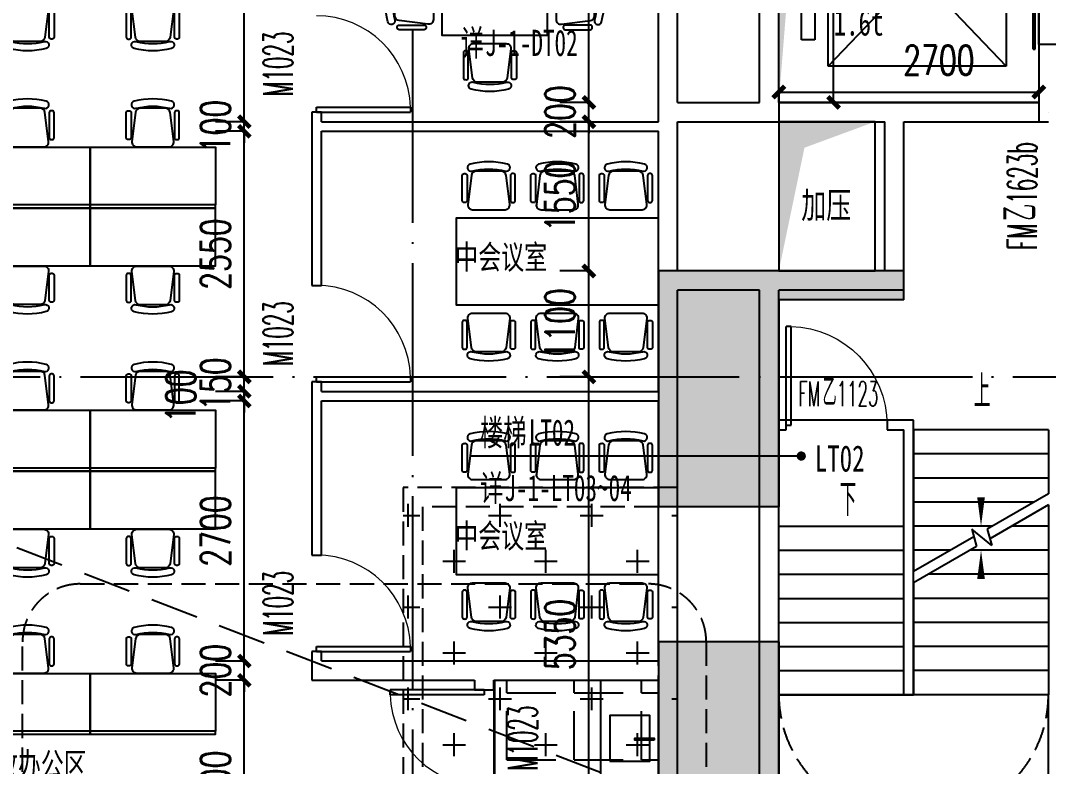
# Model space of a CAD drawing. Header units: millimetres. Extents: x 12325263 to 13848842, y -1463133 to 573208.
# Drawn here: x 12580524 to 12591197, y -621732 to -613987 of the extents above; entities that cross this region are included whole.
import ezdxf
from ezdxf.enums import TextEntityAlignment as Align

# ---------------------------------------------------------------- set-up
doc = ezdxf.new("R2010")
doc.units = ezdxf.units.MM
doc.header["$LTSCALE"] = 1000
for name, pattern in [('__DASH', [0.35, 0.25, -0.1]), ('ACAD_ISO02W100', [15, 12, -3]), ('DASH', [0.35, 0.25, -0.1]), ('DASHED2', [0.375, 0.25, -0.125]), ('DOTE', [2.42, 2, -0.2, 0.02, -0.2])]:
    doc.linetypes.add(name, pattern=pattern)
for name, color, linetype in [('A-ANNO-DIMS', 83, 'Continuous'), ('A-ANNO-IDEN', 2, 'Continuous'), ('A-ANNO-SYMB', 3, 'Continuous'), ('A-ANNO-TEXT', 7, 'Continuous'), ('A-AXIS', 16, 'DOTE'), ('A-DOOR', 2, 'Continuous'), ('A-FLOR-EVTR', 2, 'Continuous'), ('A-FLOR-STRS', 2, 'Continuous'), ('A-WALL', 5, 'Continuous'), ('A-WALL-PATT', 8, 'Continuous'), ('DOOR_FIRE', 1, 'Continuous'), ('DOOR_FIRE_TEXT', 7, 'Continuous'), ('fur202302', 252, 'Continuous'), ('WALL', 5, 'Continuous'), ('WINDOW', 4, 'Continuous'), ('WINDOW_TEXT', 7, 'Continuous'), ('夹层', 35, 'Continuous'), ('建筑-楼板开洞', 251, 'Continuous'), ('投影线', 6, 'ACAD_ISO02W100')]:
    doc.layers.add(name, color=color, linetype=linetype)
doc.styles.add('_TCH_DIM', font='SIMPLEX.shx', dxfattribs={"width": 0.7, "bigfont": 'GBCBIG.shx'})
doc.styles.add('_TCH_DIM_T3', font='SIMPLEX.shx', dxfattribs={"width": 0.705882, "bigfont": 'GBCBIG.shx'})
doc.styles.add('_TCH_LABEL', font='COMPLEX', dxfattribs={"bigfont": 'GBCBIG'})
doc.styles.add('_TCH_WINDOW', font='SIMPLEX', dxfattribs={"width": 0.7, "height": 3.5, "bigfont": 'GBCBIG'})
doc.styles.add('TITXV', font='', dxfattribs={"width": 0.7})
doc.styles.add('宋体', font='', dxfattribs={"width": 0.65})
doc.styles.get('TITXV').set_extended_font_data('SimSun')
doc.styles.get('宋体').set_extended_font_data('SimSun')
doc.dimstyles.new('_TCH_ARCH&&120', dxfattribs={"dimtxt": 306, "dimasz": 120, "dimexe": 300, "dimexo": 360, "dimgap": 147, "dimtad": 1, "dimdec": 0, "dimzin": 0, "dimdsep": 46, "dimtxsty": '_TCH_DIM_T3', "dimblk": 'ARCHTICK', "dimcen": 0.09, "dimclrt": 7, "dimazin": 2, "dimtfac": 1, "dimtdec": 0, "dimtix": 1, "dimtmove": 2, "dimatfit": 3, "dimfxl": 1, "dimfxlon": 1, "dimtolj": 1, "dimtzin": 0, "dimarcsym": 0})

# ---------------------------------------------------------------- blocks, each defined once
blk = doc.blocks.new('asfasfsdgdsfhsghh')
at = {"layer": 'A-WALL-PATT'}
for points in [[(-15900, 19000), (-17150, 19300), (-17150, 16850), (-15900, 16850)], [(-14600, 19300), (-17150, 19300), (-15900, 19000), (-14600, 19000)], [(-17150, 15450), (-17150, 9150), (-15900, 10250), (-15900, 15450)]]:
    blk.add_hatch(color=256, dxfattribs=at).paths.add_polyline_path(points)
at = {"layer": 'A-WALL'}
for p, q in [((-17150, 19300), (-17150, 16850)), ((-14600, 19300), (-17150, 19300)), ((-14600, 19000), (-14600, 19300)), ((-15900, 19000), (-15900, 16850)), ((-14600, 19000), (-15900, 19000)), ((-15900, 16850), (-17150, 16850)), ((-17150, 15450), (-17150, 9150)), ((-15900, 15450), (-17150, 15450)), ((-15900, 15450), (-15900, 10250))]:
    blk.add_line(p, q, dxfattribs=at)
blk = doc.blocks.new('_ArchTick')
at = {"color": 0, "linetype": 'ByBlock', "const_width": 0.4}
blk.add_lwpolyline([(-0.5, -0.5), (0.5, 0.5)], dxfattribs=at)
blk = doc.blocks.new('*D5327')
at = {"layer": 'A-ANNO-DIMS', "color": 0, "lineweight": -2, "transparency": 16777216}
for p, q in [((-1794, 375), (-1493, 375)), ((-1793, -2325), (-1793, 375)), ((-1794, -2325), (-1493, -2325))]:
    blk.add_line(p, q, dxfattribs=at)
at = {"layer": 'Defpoints', "color": 0, "transparency": 16777216}
for p in [(-2362, 375), (-1793, 375), (-2362, -2325)]:
    blk.add_point(p, dxfattribs=at)
at = {"layer": 'A-ANNO-DIMS', "color": 0, "lineweight": -2, "transparency": 16777216, "xscale": 120, "yscale": 120, "zscale": 120}
for p, rotation in [((-1793, 375), 90), ((-1793, -2325), 270)]:
    blk.add_blockref('_ArchTick', p, dxfattribs=dict(at, rotation=rotation))
at = {"layer": 'A-ANNO-DIMS', "color": 7, "transparency": 16777216, "insert": (-2093, -975), "char_height": 306, "attachment_point": 5, "rotation": 90, "style": '_TCH_DIM_T3'}
blk.add_mtext('\\A1;2700', dxfattribs=at)
blk = doc.blocks.new('*D5328')
at = {"layer": 'A-ANNO-DIMS', "color": 0, "lineweight": -2, "transparency": 16777216}
for p, q in [((-2362, -2216), (-2362, -2517)), ((-2362, -2217), (338, -2217)), ((338, -2216), (338, -2517))]:
    blk.add_line(p, q, dxfattribs=at)
at = {"layer": 'Defpoints', "color": 0, "transparency": 16777216}
for p in [(-2362, -1725), (338, -1725), (338, -2217)]:
    blk.add_point(p, dxfattribs=at)
at = {"layer": 'A-ANNO-DIMS', "color": 0, "lineweight": -2, "transparency": 16777216, "xscale": 120, "yscale": 120, "zscale": 120, "rotation": 180}
blk.add_blockref('_ArchTick', (-2362, -2217), dxfattribs=at)
at = {"layer": 'A-ANNO-DIMS', "color": 0, "lineweight": -2, "transparency": 16777216, "xscale": 120, "yscale": 120, "zscale": 120}
blk.add_blockref('_ArchTick', (338, -2217), dxfattribs=at)
at = {"layer": 'A-ANNO-DIMS', "color": 7, "transparency": 16777216, "insert": (-700, -1887), "char_height": 306, "attachment_point": 5, "style": '_TCH_DIM_T3'}
blk.add_mtext('\\A1;2700', dxfattribs=at)
blk = doc.blocks.new('fur02办公椅9')
at = {"layer": 'fur202302'}
for points in [[(49162, 22959), (48977, 22774, -0.378242), (48911, 22770), (48672, 22956, -0.451123), (48668, 23031), (48906, 23269, -0.451123), (48980, 23264), (49166, 23025, -0.378242)], [(49232, 23065), (49225, 23058, -0.414214), (49197, 23058), (49013, 23242, -0.414214), (49013, 23270), (49020, 23277, -0.414214), (49048, 23277), (49232, 23093, -0.414214)], [(49193, 22990, -1), (49258, 22952, -0.127017), (48984, 22678, -1), (48946, 22743, 0.127017)], [(48871, 22704), (48879, 22711, 0.414214), (48879, 22739), (48695, 22923, 0.414214), (48666, 22923), (48659, 22916, 0.414214), (48659, 22888), (48843, 22704, 0.414214)]]:
    blk.add_lwpolyline(points, format="xyb", close=True, dxfattribs=at)
blk = doc.blocks.new('asdfadsfa')
at = {"layer": 'fur202302'}
blk.add_line((7700, -601), (7700, -2673), dxfattribs=at)
at = {"layer": 'fur202302', "extrusion": (6.99974e-44, 2.17033e-40, -1)}
blk.add_lwpolyline([(-7150, 6100), (-7150, 10300), (-6050, 10300), (-6050, 6100)], close=True, dxfattribs=at)
at = {"layer": 'fur202302', "extrusion": (-1.75382e-44, -2.17033e-40, -1)}
for points in [[(-2400, 4337), (-1100, 4337), (-1100, 4937), (-2400, 4937)], [(-3700, 4337), (-2400, 4337), (-2400, 4937), (-3700, 4937)], [(-2400, 1605), (-1100, 1605), (-1100, 2205), (-2400, 2205)], [(-3700, 1605), (-2400, 1605), (-2400, 2205), (-3700, 2205)], [(-2400, -1128), (-1100, -1127), (-1100, -527), (-2400, -528)], [(-3701, -1128), (-2400, -1127), (-2400, -527), (-3701, -528)]]:
    blk.add_lwpolyline(points, close=True, dxfattribs=at)
at = {"layer": 'fur202302'}
for points in [[(1100, 4337), (1100, 4305), (2400, 4305), (2400, 4337)], [(2400, 4337), (2400, 4305), (3700, 4305), (3700, 4337)], [(1100, 1604), (1100, 1573), (2400, 1573), (2400, 1605)], [(2400, 1604), (2400, 1573), (3700, 1573), (3700, 1605)], [(7797, -1440), (8211, -1440), (8211, -966), (7797, -966)], [(1100, -1128), (1100, -1160), (2400, -1159), (2400, -1127)], [(2400, -1128), (2400, -1160), (3701, -1159), (3701, -1127)], [(8256, -1222), (8055, -1222), (8055, -1199), (8256, -1199)]]:
    blk.add_lwpolyline(points, close=True, dxfattribs=at)
at = {"layer": 'fur202302', "extrusion": (-1.75382e-44, 2.17033e-40, -1)}
for points in [[(-2400, 4305), (-1100, 4305), (-1100, 3705), (-2400, 3705)], [(-3700, 4305), (-2400, 4305), (-2400, 3705), (-3700, 3705)], [(-2400, 1573), (-1100, 1573), (-1100, 973), (-2400, 973)], [(-3700, 1573), (-2400, 1573), (-2400, 973), (-3700, 973)]]:
    blk.add_lwpolyline(points, close=True, dxfattribs=at)
at = {"layer": 'fur202302', "extrusion": (-2.17033e-40, 6.99974e-44, -1)}
for points in [[(-8300, 4200), (-6200, 4200), (-6200, 3300), (-8300, 3300)], [(-8300, 1400), (-6200, 1400), (-6200, 500), (-8300, 500)]]:
    blk.add_lwpolyline(points, close=True, dxfattribs=at)
at = {"layer": 'fur202302'}
for p, zscale, rotation in [((24092, 57297), -1, 224.9992510645567), ((-49119, 24555), -1, 315.0079346020493), ((-47819, 24555), -1, 315.0079346020493), ((-44317, 24138), -1, 315.003043260757), ((-49119, 21823), -0.9999999999999998, 315.007934601066), ((-47819, 21822), -0.9999999999999998, 315.007934601066), ((-44328, 21342), -1, 314.9992510645567), ((-43616, 21342), -1, 314.9992510645567), ((-42904, 21342), -1, 314.9992510645567), ((-49119, 19090), -0.9999999999999998, 315.007934601066), ((-47819, 19090), -0.9999999999999998, 315.007934601066), ((-44328, 18541), -1, 314.9992510645567), ((-43616, 18541), -1, 314.9992510645567), ((-42904, 18541), -1, 314.9992510645567)]:
    blk.add_blockref('fur02办公椅9', p, dxfattribs=dict(at, zscale=zscale, rotation=rotation))
for p, xscale, zscale, rotation in [((-10894, 57296), -1, -1, 135.0035935990396), ((-49119, -13181), -1, -1, 224.9920653979507), ((-47819, -13181), -1, -1, 224.9920653979507), ((-44327, -13844), -0.9999999999999998, -0.9999999999999998, 225.0035935990396), ((-43615, -13844), -0.9999999999999998, -0.9999999999999998, 225.0035935990396), ((-42903, -13844), -0.9999999999999998, -0.9999999999999998, 225.0035935990396), ((-49119, -15913), -1, -1, 224.9920653979507), ((-47819, -15913), -1, -1, 224.9920653979507), ((-44327, -16645), -0.9999999999999998, -0.9999999999999998, 225.0035935990396), ((-43615, -16645), -0.9999999999999998, -0.9999999999999998, 225.0035935990396), ((-42903, -16645), -0.9999999999999998, -0.9999999999999998, 225.0035935990396), ((-49119, -18645), -1, -1, 224.9920653979507), ((-47818, -18645), -1, -1, 224.9920653979507)]:
    blk.add_blockref('fur02办公椅9', p, dxfattribs=dict(at, xscale=xscale, zscale=zscale, rotation=rotation))
at = {"layer": 'fur202302', "style": 'TITXV', "width": 0.7}
for s, p in [('中会议室', (6190, 3671)), ('中会议室', (6190, 776)), ('行政办公区', (1171, -1600))]:
    blk.add_text(s, height=250, dxfattribs=at).set_placement(p)
blk = doc.blocks.new('qlzw')
at = {"layer": 'A-AXIS'}
for p, q in [((12451166.8, 979489.8), (12451166.8, 1082089.8)), ((12411416.8, 1014189.8), (12486866.8, 1014189.8))]:
    blk.add_line(p, q, dxfattribs=at)
blk = doc.blocks.new('dgfhdgf')
at = {"layer": 'A-ANNO-IDEN'}
for p, q in [((960, 3727), (0, 3727)), ((2611, 3727), (960, 3727)), ((4092, 3727), (2611, 3727))]:
    blk.add_line(p, q, dxfattribs=at)
at = {"layer": 'A-ANNO-IDEN', "linetype": 'DASH'}
blk.add_lwpolyline([(4692, 7100), (10592, 7100, -0.414214), (11192, 6500), (11192, 600, -0.414214), (10592, 0), (4692, 0, -0.414214), (4092, 600), (4092, 6500, -0.414214)], format="xyb", close=True, dxfattribs=at)
at = {"layer": 'A-ANNO-IDEN'}
for centre, radius in [((480, 3727), 480), ((4092, 3727), 0)]:
    blk.add_circle(centre, radius, dxfattribs=at)
at = {"layer": 'A-ANNO-TEXT', "style": '宋体', "width": 0.65}
for s, height, p in [('裙楼卫生间大样', 271.9, (1068, 3875)), ('02', 271.9, (2837, 3875)), ('详', 272, (1068, 3302)), ('J-1-', 271.9, (1321, 3302))]:
    blk.add_text(s, height=height, dxfattribs=at).set_placement(p)
at = {"layer": 'A-ANNO-TEXT', "style": '_TCH_LABEL'}
for s, height, p, p2 in [('2', 251, (396, 3816), (564, 3816)), ('WS01', 140, (237, 3478), (723, 3478))]:
    blk.add_text(s, height=height, dxfattribs=at).set_placement(p, p2, align=Align.FIT)
blk = doc.blocks.new('*D2051')
at = {"layer": 'A-ANNO-DIMS', "color": 0, "lineweight": -2, "transparency": 16777216}
for p, q in [((12582848, -611087), (12582547, -611087)), ((12582847, -615037), (12582847, -611087)), ((12582848, -615037), (12582547, -615037))]:
    blk.add_line(p, q, dxfattribs=at)
at = {"layer": 'Defpoints', "color": 0, "transparency": 16777216}
for p in [(12582847, -611087), (12583547, -611087), (12583547, -615037)]:
    blk.add_point(p, dxfattribs=at)
at = {"layer": 'A-ANNO-DIMS', "color": 0, "lineweight": -2, "transparency": 16777216, "xscale": 120, "yscale": 120, "zscale": 120}
for p, rotation in [((12582847, -611087), 90), ((12582847, -615037), 270)]:
    blk.add_blockref('_ArchTick', p, dxfattribs=dict(at, rotation=rotation))
at = {"layer": 'A-ANNO-DIMS', "color": 7, "transparency": 16777216, "insert": (12582547, -613062), "char_height": 306, "attachment_point": 5, "rotation": 90, "style": '_TCH_DIM_T3'}
blk.add_mtext('\\A1;3950', dxfattribs=at)
blk = doc.blocks.new('*D2052')
at = {"layer": 'A-ANNO-DIMS', "color": 0, "lineweight": -2, "transparency": 16777216}
for p, q in [((12582847, -615037), (12582847, -614917)), ((12582848, -615037), (12582547, -615037)), ((12582847, -615137), (12582847, -615037)), ((12582848, -615137), (12582547, -615137)), ((12582847, -615137), (12582847, -615257))]:
    blk.add_line(p, q, dxfattribs=at)
at = {"layer": 'Defpoints', "color": 0, "transparency": 16777216}
for p in [(12582847, -615037), (12583547, -615037), (12583547, -615137)]:
    blk.add_point(p, dxfattribs=at)
at = {"layer": 'A-ANNO-DIMS', "color": 0, "lineweight": -2, "transparency": 16777216, "xscale": 120, "yscale": 120, "zscale": 120}
for p, rotation in [((12582847, -615037), 270), ((12582847, -615137), 90)]:
    blk.add_blockref('_ArchTick', p, dxfattribs=dict(at, rotation=rotation))
at = {"layer": 'A-ANNO-DIMS', "color": 7, "transparency": 16777216, "insert": (12582547, -615087), "char_height": 306, "attachment_point": 5, "rotation": 90, "style": '_TCH_DIM_T3'}
blk.add_mtext('\\A1;100', dxfattribs=at)
blk = doc.blocks.new('*D2053')
at = {"layer": 'A-ANNO-DIMS', "color": 0, "lineweight": -2, "transparency": 16777216}
for p, q in [((12582848, -615137), (12582547, -615137)), ((12582847, -617687), (12582847, -615137)), ((12582848, -617687), (12582547, -617687))]:
    blk.add_line(p, q, dxfattribs=at)
at = {"layer": 'Defpoints', "color": 0, "transparency": 16777216}
for p in [(12582847, -615137), (12583547, -615137), (12583547, -617687)]:
    blk.add_point(p, dxfattribs=at)
at = {"layer": 'A-ANNO-DIMS', "color": 0, "lineweight": -2, "transparency": 16777216, "xscale": 120, "yscale": 120, "zscale": 120}
for p, rotation in [((12582847, -615137), 90), ((12582847, -617687), 270)]:
    blk.add_blockref('_ArchTick', p, dxfattribs=dict(at, rotation=rotation))
at = {"layer": 'A-ANNO-DIMS', "color": 7, "transparency": 16777216, "insert": (12582547, -616412), "char_height": 306, "attachment_point": 5, "rotation": 90, "style": '_TCH_DIM_T3'}
blk.add_mtext('\\A1;2550', dxfattribs=at)
blk = doc.blocks.new('*D2054')
at = {"layer": 'A-ANNO-DIMS', "color": 0, "lineweight": -2, "transparency": 16777216}
for p, q in [((12582847, -617687), (12582847, -617567)), ((12582848, -617687), (12582547, -617687)), ((12582847, -617837), (12582847, -617687)), ((12582848, -617837), (12582547, -617837)), ((12582847, -617837), (12582847, -617957))]:
    blk.add_line(p, q, dxfattribs=at)
at = {"layer": 'Defpoints', "color": 0, "transparency": 16777216}
for p in [(12582847, -617687), (12583547, -617687), (12583547, -617837)]:
    blk.add_point(p, dxfattribs=at)
at = {"layer": 'A-ANNO-DIMS', "color": 0, "lineweight": -2, "transparency": 16777216, "xscale": 120, "yscale": 120, "zscale": 120}
for p, rotation in [((12582847, -617687), 270), ((12582847, -617837), 90)]:
    blk.add_blockref('_ArchTick', p, dxfattribs=dict(at, rotation=rotation))
at = {"layer": 'A-ANNO-DIMS', "color": 7, "transparency": 16777216, "insert": (12582547, -617762), "char_height": 306, "attachment_point": 5, "rotation": 90, "style": '_TCH_DIM_T3'}
blk.add_mtext('\\A1;150', dxfattribs=at)
blk = doc.blocks.new('*D2055')
at = {"layer": 'A-ANNO-DIMS', "color": 0, "lineweight": -2, "transparency": 16777216}
for p, q in [((12582847, -617837), (12582847, -617717)), ((12582848, -617837), (12582547, -617837)), ((12582847, -617937), (12582847, -617837)), ((12582848, -617937), (12582547, -617937)), ((12582847, -617937), (12582847, -618057))]:
    blk.add_line(p, q, dxfattribs=at)
at = {"layer": 'Defpoints', "color": 0, "transparency": 16777216}
for p in [(12582847, -617837), (12583547, -617837), (12583547, -617937)]:
    blk.add_point(p, dxfattribs=at)
at = {"layer": 'A-ANNO-DIMS', "color": 0, "lineweight": -2, "transparency": 16777216, "xscale": 120, "yscale": 120, "zscale": 120}
for p, rotation in [((12582847, -617837), 270), ((12582847, -617937), 90)]:
    blk.add_blockref('_ArchTick', p, dxfattribs=dict(at, rotation=rotation))
at = {"layer": 'A-ANNO-DIMS', "color": 7, "transparency": 16777216, "insert": (12582187, -617887), "char_height": 306, "attachment_point": 5, "rotation": 90, "style": '_TCH_DIM_T3'}
blk.add_mtext('\\A1;100', dxfattribs=at)
blk = doc.blocks.new('*D2056')
at = {"layer": 'A-ANNO-DIMS', "color": 0, "lineweight": -2, "transparency": 16777216}
for p, q in [((12582848, -617937), (12582547, -617937)), ((12582847, -620637), (12582847, -617937)), ((12582848, -620637), (12582547, -620637))]:
    blk.add_line(p, q, dxfattribs=at)
at = {"layer": 'Defpoints', "color": 0, "transparency": 16777216}
for p in [(12582847, -617937), (12583547, -617937), (12583547, -620637)]:
    blk.add_point(p, dxfattribs=at)
at = {"layer": 'A-ANNO-DIMS', "color": 0, "lineweight": -2, "transparency": 16777216, "xscale": 120, "yscale": 120, "zscale": 120}
for p, rotation in [((12582847, -617937), 90), ((12582847, -620637), 270)]:
    blk.add_blockref('_ArchTick', p, dxfattribs=dict(at, rotation=rotation))
at = {"layer": 'A-ANNO-DIMS', "color": 7, "transparency": 16777216, "insert": (12582547, -619287), "char_height": 306, "attachment_point": 5, "rotation": 90, "style": '_TCH_DIM_T3'}
blk.add_mtext('\\A1;2700', dxfattribs=at)
blk = doc.blocks.new('*D2057')
at = {"layer": 'A-ANNO-DIMS', "color": 0, "lineweight": -2, "transparency": 16777216}
for p, q in [((12582847, -620637), (12582847, -620517)), ((12582848, -620637), (12582547, -620637)), ((12582847, -620837), (12582847, -620637)), ((12582848, -620837), (12582547, -620837)), ((12582847, -620837), (12582847, -620957))]:
    blk.add_line(p, q, dxfattribs=at)
at = {"layer": 'Defpoints', "color": 0, "transparency": 16777216}
for p in [(12582847, -620637), (12583547, -620637), (12583547, -620837)]:
    blk.add_point(p, dxfattribs=at)
at = {"layer": 'A-ANNO-DIMS', "color": 0, "lineweight": -2, "transparency": 16777216, "xscale": 120, "yscale": 120, "zscale": 120}
for p, rotation in [((12582847, -620637), 270), ((12582847, -620837), 90)]:
    blk.add_blockref('_ArchTick', p, dxfattribs=dict(at, rotation=rotation))
at = {"layer": 'A-ANNO-DIMS', "color": 7, "transparency": 16777216, "insert": (12582547, -620737), "char_height": 306, "attachment_point": 5, "rotation": 90, "style": '_TCH_DIM_T3'}
blk.add_mtext('\\A1;200', dxfattribs=at)
blk = doc.blocks.new('*D2058')
at = {"layer": 'A-ANNO-DIMS', "color": 0, "lineweight": -2, "transparency": 16777216}
for p, q in [((12582848, -620837), (12582547, -620837)), ((12582847, -623037), (12582847, -620837)), ((12582848, -623037), (12582547, -623037))]:
    blk.add_line(p, q, dxfattribs=at)
at = {"layer": 'Defpoints', "color": 0, "transparency": 16777216}
for p in [(12582847, -620837), (12583547, -620837), (12583547, -623037)]:
    blk.add_point(p, dxfattribs=at)
at = {"layer": 'A-ANNO-DIMS', "color": 0, "lineweight": -2, "transparency": 16777216, "xscale": 120, "yscale": 120, "zscale": 120}
for p, rotation in [((12582847, -620837), 90), ((12582847, -623037), 270)]:
    blk.add_blockref('_ArchTick', p, dxfattribs=dict(at, rotation=rotation))
at = {"layer": 'A-ANNO-DIMS', "color": 7, "transparency": 16777216, "insert": (12582547, -621937), "char_height": 306, "attachment_point": 5, "rotation": 90, "style": '_TCH_DIM_T3'}
blk.add_mtext('\\A1;2200', dxfattribs=at)
blk = doc.blocks.new('*D2359')
at = {"layer": 'A-ANNO-DIMS', "color": 0, "lineweight": -2, "transparency": 16777216}
for p, q in [((12586426, -611737), (12586125, -611737)), ((12586425, -614837), (12586425, -611737)), ((12586426, -614837), (12586125, -614837))]:
    blk.add_line(p, q, dxfattribs=at)
at = {"layer": 'Defpoints', "color": 0, "transparency": 16777216}
for p in [(12586425, -611737), (12588397, -611737), (12588397, -614837)]:
    blk.add_point(p, dxfattribs=at)
at = {"layer": 'A-ANNO-DIMS', "color": 0, "lineweight": -2, "transparency": 16777216, "xscale": 120, "yscale": 120, "zscale": 120}
for p, rotation in [((12586425, -611737), 90), ((12586425, -614837), 270)]:
    blk.add_blockref('_ArchTick', p, dxfattribs=dict(at, rotation=rotation))
at = {"layer": 'A-ANNO-DIMS', "color": 7, "transparency": 16777216, "insert": (12586125, -613287), "char_height": 306, "attachment_point": 5, "rotation": 90, "style": '_TCH_DIM_T3'}
blk.add_mtext('\\A1;3100', dxfattribs=at)
blk = doc.blocks.new('*D2360')
at = {"layer": 'A-ANNO-DIMS', "color": 0, "lineweight": -2, "transparency": 16777216}
for p, q in [((12586425, -614837), (12586425, -614717)), ((12586426, -614837), (12586125, -614837)), ((12586425, -615037), (12586425, -614837)), ((12586426, -615037), (12586125, -615037)), ((12586425, -615037), (12586425, -615157))]:
    blk.add_line(p, q, dxfattribs=at)
at = {"layer": 'Defpoints', "color": 0, "transparency": 16777216}
for p in [(12586425, -614837), (12588397, -614837), (12588397, -615037)]:
    blk.add_point(p, dxfattribs=at)
at = {"layer": 'A-ANNO-DIMS', "color": 0, "lineweight": -2, "transparency": 16777216, "xscale": 120, "yscale": 120, "zscale": 120}
for p, rotation in [((12586425, -614837), 270), ((12586425, -615037), 90)]:
    blk.add_blockref('_ArchTick', p, dxfattribs=dict(at, rotation=rotation))
at = {"layer": 'A-ANNO-DIMS', "color": 7, "transparency": 16777216, "insert": (12586125, -614937), "char_height": 306, "attachment_point": 5, "rotation": 90, "style": '_TCH_DIM_T3'}
blk.add_mtext('\\A1;200', dxfattribs=at)
blk = doc.blocks.new('*D2361')
at = {"layer": 'A-ANNO-DIMS', "color": 0, "lineweight": -2, "transparency": 16777216}
for p, q in [((12586426, -615037), (12586125, -615037)), ((12586425, -616587), (12586425, -615037)), ((12586426, -616587), (12586125, -616587))]:
    blk.add_line(p, q, dxfattribs=at)
at = {"layer": 'Defpoints', "color": 0, "transparency": 16777216}
for p in [(12586425, -615037), (12588397, -615037), (12588397, -616587)]:
    blk.add_point(p, dxfattribs=at)
at = {"layer": 'A-ANNO-DIMS', "color": 0, "lineweight": -2, "transparency": 16777216, "xscale": 120, "yscale": 120, "zscale": 120}
for p, rotation in [((12586425, -615037), 90), ((12586425, -616587), 270)]:
    blk.add_blockref('_ArchTick', p, dxfattribs=dict(at, rotation=rotation))
at = {"layer": 'A-ANNO-DIMS', "color": 7, "transparency": 16777216, "insert": (12586125, -615812), "char_height": 306, "attachment_point": 5, "rotation": 90, "style": '_TCH_DIM_T3'}
blk.add_mtext('\\A1;1550', dxfattribs=at)
blk = doc.blocks.new('*D2362')
at = {"layer": 'A-ANNO-DIMS', "color": 0, "lineweight": -2, "transparency": 16777216}
for p, q in [((12586426, -616587), (12586125, -616587)), ((12586425, -617687), (12586425, -616587)), ((12586426, -617687), (12586125, -617687))]:
    blk.add_line(p, q, dxfattribs=at)
at = {"layer": 'Defpoints', "color": 0, "transparency": 16777216}
for p in [(12586425, -616587), (12588397, -616587), (12588397, -617687)]:
    blk.add_point(p, dxfattribs=at)
at = {"layer": 'A-ANNO-DIMS', "color": 0, "lineweight": -2, "transparency": 16777216, "xscale": 120, "yscale": 120, "zscale": 120}
for p, rotation in [((12586425, -616587), 90), ((12586425, -617687), 270)]:
    blk.add_blockref('_ArchTick', p, dxfattribs=dict(at, rotation=rotation))
at = {"layer": 'A-ANNO-DIMS', "color": 7, "transparency": 16777216, "insert": (12586125, -617137), "char_height": 306, "attachment_point": 5, "rotation": 90, "style": '_TCH_DIM_T3'}
blk.add_mtext('\\A1;1100', dxfattribs=at)
blk = doc.blocks.new('*D2363')
at = {"layer": 'A-ANNO-DIMS', "color": 0, "lineweight": -2, "transparency": 16777216}
for p, q in [((12586426, -617687), (12586125, -617687)), ((12586425, -623037), (12586425, -617687)), ((12586426, -623037), (12586125, -623037))]:
    blk.add_line(p, q, dxfattribs=at)
at = {"layer": 'Defpoints', "color": 0, "transparency": 16777216}
for p in [(12586425, -617687), (12588397, -617687), (12588397, -623037)]:
    blk.add_point(p, dxfattribs=at)
at = {"layer": 'A-ANNO-DIMS', "color": 0, "lineweight": -2, "transparency": 16777216, "xscale": 120, "yscale": 120, "zscale": 120}
for p, rotation in [((12586425, -617687), 90), ((12586425, -623037), 270)]:
    blk.add_blockref('_ArchTick', p, dxfattribs=dict(at, rotation=rotation))
at = {"layer": 'A-ANNO-DIMS', "color": 7, "transparency": 16777216, "insert": (12586125, -620362), "char_height": 306, "attachment_point": 5, "rotation": 90, "style": '_TCH_DIM_T3'}
blk.add_mtext('\\A1;5350', dxfattribs=at)
blk = doc.blocks.new('$DORLIB2D$00000127')
at = {"color": 0}
for points in [[(-0.5333, 0.7949), (-0.5333, 0.6904)], [(-0.0333, 0.7949), (-0.5333, 0.7949)], [(-0.0333, 0.7949), (-0.0333, 0.6904)], [(0.5333, 0.7949), (0.0333, 0.7949)], [(0.0333, 0.7949), (0.0333, 0.6904)], [(0.5333, 0.7949), (0.5333, 0.6904)], [(-0.0333, 0.6904), (-0.5333, 0.6904)], [(0.5333, 0.6904), (0.0333, 0.6904)], [(0.5, 0.5), (-0.5, 0.5)]]:
    blk.add_lwpolyline(points, dxfattribs=at)
blk = doc.blocks.new('$DorLib2D$00000001')
for p, q in [((0.45, 0.975), (0.5, 0.975)), ((0.45, 0), (0.45, 0.975)), ((0.5, 0), (0.5, 0.975)), ((0.5, 0), (0.45, 0))]:
    blk.add_line(p, q)
at = {"lineweight": 13}
blk.add_arc((0.475, 0), 0.975, 91.4693, 180, dxfattribs=at)
blk = doc.blocks.new('asdfasgdg')
at = {"layer": '建筑-楼板开洞'}
h = blk.add_hatch(color=256, dxfattribs=at)
h.dxf.hatch_style = 1
h.paths.add_polyline_path([(-2362.5, -2325), (-2362.5, 375), (337.5, 375), (-2162.5, 175)])
at = {"layer": 'A-FLOR-EVTR'}
for p, q in [((-1850, 0), (0, 0)), ((-1850, -1950), (-1850, 0)), ((-1850, 0), (0, -1950)), ((0, 0), (-1850, -1950)), ((0, 0), (0, -1950)), ((-2125, -275), (-1987.5, -275)), ((-2125, -1675), (-2125, -275)), ((-1987.5, -275), (-1987.5, -1675)), ((-1987.5, -1675), (-2125, -1675)), ((0, -1950), (-1850, -1950))]:
    blk.add_line(p, q, dxfattribs=at)
blk.add_lwpolyline([(-2362.5, -2325), (-2362.5, 375), (337.5, 375), (337.5, -2325)], close=True, dxfattribs=at)
at = {"layer": 'A-ANNO-TEXT', "style": 'TITXV', "width": 0.7}
for s, p in [('DT-AS-1', (-1793.4, -30.5)), ('公寓服务梯', (-1793.4, -430.5)), ('/', (-432.3, -430.5)), ('消防电梯', (-296.2, -430.5)), ('2700', (-1793.4, -830.5)), ('×', (-1248.9, -830.5)), ('2700', (-976.7, -830.5)), ('3m/s', (-1793.4, -1230.5)), ('1.6t', (-1793.4, -1630.5))]:
    blk.add_text(s, height=271.9, dxfattribs=at).set_placement(p)
at = {"layer": 'A-ANNO-DIMS'}
dim = blk.add_aligned_dim(p1=(-2362.5, -2325), p2=(-2362.5, 375), distance=-569.1, dimstyle='_TCH_ARCH&&120', dxfattribs=at)
dim.commit()
dim.dimension.update_dxf_attribs({"geometry": '*D5327', "text_midpoint": (-2093.4, -975)})
dim = blk.add_linear_dim(base=(337.5, -2217.1), p1=(-2362.5, -1724.9), p2=(337.5, -1724.9), angle=360, dimstyle='_TCH_ARCH&&120', dxfattribs=at)
dim.commit()
dim.dimension.update_dxf_attribs({"geometry": '*D5328', "text_midpoint": (-700.3, -1887.1), "dimtype": 161})

msp = doc.modelspace()

# ---------------------------------------------------------------- hatches: boundary and pattern name
at = {"layer": 'A-WALL-PATT'}
h = msp.add_hatch(dxfattribs=at)
h.set_pattern_fill('ANSI37', color=252, scale=150)
h.set_pattern_definition([(45, (-400000, 0), (-168.3798023, 168.3798023), []), (135, (-400000, 0), (-168.3798023, -168.3798023), [])])
edge = h.paths.add_edge_path()
edge.add_line((12617170, -539458), (12627664.7, -539458))
edge.add_line((12627664.7, -539458), (12617498.2, -546587.6))
edge.add_line((12617498.2, -546587.6), (12598406.6, -559976.1))
edge.add_line((12598406.6, -559976.1), (12585091.3, -540989.1))
edge.add_line((12585091.3, -540989.1), (12584144.7, -541197.3))
edge.add_line((12584144.7, -541197.3), (12583864.1, -542803.9))
edge.add_arc((12578880.4, -541928.7), 5060, 269.14738, 350.03971, ccw=False)
edge.add_arc((12578698.9, -554127.5), 7140.2, 89.14809, 125.03345)
edge.add_line((12574600, -548281), (12560037.5, -558490.6))
edge.add_line((12560037.5, -558490.6), (12559927.1, -558471.2))
edge.add_line((12559927.1, -558471.2), (12559927.1, -564050))
edge.add_line((12559927.1, -564050), (12558858.8, -564810))
edge.add_line((12558858.8, -564810), (12559927.1, -566333.2))
edge.add_line((12559927.1, -566333.2), (12559927.6, -588159))
edge.add_line((12559927.6, -588159), (12558263.3, -589586.8))
edge.add_line((12558263.3, -589586.8), (12557796.8, -589586.8))
edge.add_line((12557796.8, -589586.8), (12557796.8, -598151.2))
edge.add_line((12557796.8, -598151.2), (12560482.1, -600836.4))
edge.add_arc((12552451.5, -592361.2), 11675.6, 270.02561, 313.45682, ccw=False)
edge.add_line((12552456.7, -604036.8), (12551424.9, -604036.8))
edge.add_arc((12551424.9, -607536.8), 3500, 90, 186.80534)
edge.add_line((12547949.6, -607951.5), (12549871.4, -624055.3))
edge.add_line((12549871.4, -624055.3), (12550966.8, -633201.5))
edge.add_line((12550966.8, -633201.5), (12550966.8, -643886.8))
edge.add_line((12550966.8, -643886.8), (12550966.8, -653386.8))
edge.add_line((12550966.8, -653386.8), (12614072.2, -653386.8))
edge.add_line((12614072.2, -653386.8), (12616970.5, -653386.8))
edge.add_arc((12639113.3, -663769.1), 24455.9, 154.87893, 159.83059)
edge.add_arc((12619069.5, -656056.1), 3000, 166.12633, 249.14639)
edge.add_arc((12632240.8, -621479.9), 40000, 249.14639, 262.18067)
edge.add_line((12626798.8, -661108), (12526241.6, -661108))
edge.add_line((12526241.6, -661108), (12526241.6, -616108))
edge.add_line((12526241.6, -616108), (12504241.6, -616108))
edge.add_line((12504241.6, -616108), (12504241.6, -539458))
edge.add_line((12504241.6, -539458), (12586460, -539458))
edge.add_line((12586460, -539458), (12617170, -539458))
at = {"layer": '夹层'}
h = msp.add_hatch(dxfattribs=at)
h.set_pattern_fill('CROSS', color=256, scale=300)
h.set_pattern_definition([(0, (0, 0), (476.25, 476.25), [238.125, -714.375]), (90, (119.06, -119.06), (-476.25, 476.25), [238.125, -714.375])])
h.paths.add_polyline_path([(12587346.8, -618836.8), (12584496.8, -618836.8), (12584496.8, -626636.8), (12584496.8, -640886.8), (12587346.8, -640886.8), (12587346.8, -628536.8)])
at = {"layer": '建筑-楼板开洞'}
h = msp.add_hatch(color=256, dxfattribs=at)
h.dxf.hatch_style = 1
h.paths.add_polyline_path([(12588396.8, -616586.8), (12588396.8, -615036.8), (12589396.8, -615036.8), (12588663.4, -615307.2)])
h = msp.add_hatch(dxfattribs=at)
h.set_pattern_fill('ANGLE', color=256, scale=200)
h.set_pattern_definition([(0, (0, 0), (0, 698.5), [508, -190.5]), (90, (0, 0), (-698.5, 4e-14), [508, -190.5])])
h.paths.add_polyline_path([(12587146.8, -620838.9), (12585446.4, -620838.9), (12585446.4, -623239.6), (12581147.4, -623239.6), (12581146.8, -626536.8), (12584696.8, -626536.8), (12584696.8, -640886.8), (12589196.8, -640886.8), (12589196.8, -628536.8), (12588396.8, -628536.8), (12588396.8, -626755.4), (12587146.8, -626736.8)])

# ---------------------------------------------------------------- linework, layer by layer
at = {"layer": 'A-ANNO-IDEN'}
for p, q in [((12587346.8, -618508.6), (12585186.8, -618508.6)), ((12588630, -618508.6), (12587346.8, -618508.6))]:
    msp.add_line(p, q, dxfattribs=at)
at = {"layer": 'A-ANNO-IDEN', "const_width": 48}
msp.add_lwpolyline([(12588654, -618508.6, 1), (12588606, -618508.6, 1)], format="xyb", close=True, dxfattribs=at)
at = {"layer": 'A-ANNO-SYMB'}
for points in [[(12590496.8, -618111.8, 0, 0, 0), (12590496.8, -619236.8, 0, 80, 0), (12590496.8, -618936.8, 0, 0, 0)], [(12589096.8, -619236.8, 0, 0, 0), (12589096.8, -621636.8, 0, 0, 0), (12590496.8, -621636.8, 0, 0, 0), (12590496.8, -619486.8, 0, 80, 0), (12590496.8, -619786.8, 0, 0, 0)]]:
    msp.add_lwpolyline(points, format="xyseb", dxfattribs=at)
at = {"layer": 'A-FLOR-STRS'}
for p, q in [((12589796.8, -618236.8), (12589796.8, -619708.2)), ((12591196.8, -618236.8), (12589796.8, -618236.8)), ((12591196.8, -618236.8), (12591196.8, -618899.9)), ((12591196.8, -618486.8), (12589796.8, -618486.8)), ((12591196.8, -618736.8), (12589796.8, -618736.8)), ((12591196.8, -618899.9), (12590561.2, -619266.9)), ((12591046.3, -618986.8), (12589796.8, -618986.8)), ((12591196.8, -619015.4), (12590588, -619366.9)), ((12591196.8, -619015.4), (12591196.8, -620986.8)), ((12588396.8, -620986.8), (12588396.8, -619236.8)), ((12588396.8, -619236.8), (12589696.8, -619236.8)), ((12589696.8, -620986.8), (12589696.8, -619236.8)), ((12590613.3, -619236.8), (12589796.8, -619236.8)), ((12591196.8, -619236.8), (12590813.3, -619236.8)), ((12590422.9, -619346.7), (12589796.8, -619708.2)), ((12590607.4, -619439.2), (12590401.4, -619266.3)), ((12590401.4, -619266.3), (12590449.7, -619446.7)), ((12590561.2, -619266.9), (12590607.4, -619439.2)), ((12590449.7, -619446.7), (12589796.8, -619823.7)), ((12588396.8, -619486.8), (12589696.8, -619486.8)), ((12590180.3, -619486.8), (12589796.8, -619486.8)), ((12591196.8, -619486.8), (12590380.3, -619486.8)), ((12588396.8, -619736.8), (12589696.8, -619736.8)), ((12591196.8, -619736.8), (12589947.3, -619736.8)), ((12589796.8, -619823.7), (12589796.8, -620986.8)), ((12588396.8, -619986.8), (12589696.8, -619986.8)), ((12591196.8, -619986.8), (12589796.8, -619986.8)), ((12588396.8, -620236.8), (12589696.8, -620236.8)), ((12591196.8, -620236.8), (12589796.8, -620236.8)), ((12588396.8, -620486.8), (12589696.8, -620486.8)), ((12591196.8, -620486.8), (12589796.8, -620486.8)), ((12588396.8, -620736.8), (12589696.8, -620736.8)), ((12591196.8, -620736.8), (12589796.8, -620736.8)), ((12588396.8, -620986.8), (12589696.8, -620986.8)), ((12588396.8, -620986.8), (12588396.8, -622286.8)), ((12591196.8, -620986.8), (12588396.8, -620986.8)), ((12591196.8, -620986.8), (12589796.8, -620986.8)), ((12591196.8, -622286.8), (12591196.8, -620986.8))]:
    msp.add_line(p, q, dxfattribs=at)
at = {"layer": 'A-FLOR-STRS', "linetype": 'DASH'}
msp.add_lwpolyline([(12591196.8, -620986.8, -0.4142136), (12589926.8, -622256.8), (12589666.8, -622256.8, -0.4142136), (12588396.8, -620986.8, -9.9581046)], format="xyb", dxfattribs=at)
at = {"layer": 'A-WALL'}
for p, q in [((12587146.8, -614936.8), (12587146.8, -609036.8)), ((12587346.8, -614836.8), (12587346.8, -609036.8)), ((12588196.8, -614836.8), (12588196.8, -609036.8)), ((12588396.8, -614836.8), (12588396.8, -609036.8)), ((12591296.8, -614236.8), (12591096.8, -614236.8)), ((12591096.8, -614236.8), (12591096.8, -614836.8)), ((12587346.8, -614836.8), (12588196.8, -614836.8)), ((12588396.8, -614836.8), (12589596.8, -614836.8)), ((12589596.8, -614836.8), (12591096.8, -614836.8)), ((12583646.8, -614936.8), (12583546.8, -614936.8)), ((12583546.8, -614936.8), (12583546.8, -615086.8)), ((12583646.8, -615036.8), (12583646.8, -614936.8)), ((12587146.8, -615036.8), (12587146.8, -614936.8)), ((12591194.5, -614936.8), (12591194.6, -614939.1)), ((12583546.8, -615086.8), (12583546.8, -616736.8)), ((12583646.8, -615036.8), (12587146.8, -615036.8)), ((12587346.8, -615036.8), (12588296.8, -615036.8)), ((12587346.8, -615086.8), (12587346.8, -615036.8)), ((12587346.8, -616586.8), (12587346.8, -615086.8)), ((12588296.8, -615036.8), (12589496.8, -615036.8)), ((12589496.8, -616586.8), (12589496.8, -615036.8)), ((12589696.8, -616786.8), (12589696.8, -615036.8)), ((12589696.8, -615036.8), (12591196.8, -615036.8)), ((12583646.8, -615136.8), (12587146.8, -615136.8)), ((12583646.8, -616736.8), (12583646.8, -615136.8)), ((12587146.8, -616686.8), (12587146.8, -615136.8)), ((12588296.8, -616586.8), (12587346.8, -616586.8)), ((12589496.8, -616586.8), (12588296.8, -616586.8)), ((12587146.8, -617836.8), (12587146.8, -616686.8)), ((12583546.8, -616736.8), (12583646.8, -616736.8)), ((12588196.8, -616786.8), (12587346.8, -616786.8)), ((12587346.8, -617886.8), (12587346.8, -616786.8)), ((12588196.8, -622386.8), (12588196.8, -616786.8)), ((12588396.8, -622286.8), (12588396.8, -616786.8)), ((12589696.8, -616786.8), (12588396.8, -616786.8)), ((12583646.8, -617736.8), (12583546.8, -617736.8)), ((12583546.8, -617736.8), (12583546.8, -617886.8)), ((12583646.8, -617836.8), (12583646.8, -617736.8)), ((12583646.8, -617836.8), (12587146.8, -617836.8)), ((12583546.8, -617886.8), (12583546.8, -619536.8)), ((12583646.8, -617936.8), (12587146.8, -617936.8)), ((12583646.8, -619536.8), (12583646.8, -617936.8)), ((12587146.8, -620636.8), (12587146.8, -617936.8)), ((12587346.8, -620736.8), (12587346.8, -617886.8)), ((12583546.8, -619536.8), (12583646.8, -619536.8)), ((12583646.8, -620536.8), (12583546.8, -620536.8)), ((12583546.8, -620536.8), (12583546.8, -620836.8)), ((12583646.8, -620636.8), (12583646.8, -620536.8)), ((12583646.8, -620636.8), (12585336.8, -620636.8)), ((12585336.8, -620636.8), (12587146.8, -620636.8)), ((12587346.8, -623136.8), (12587346.8, -620736.8)), ((12583546.8, -620836.8), (12585236.8, -620836.8)), ((12585236.8, -620836.8), (12585236.8, -620936.8)), ((12585436.8, -620936.8), (12585436.8, -620836.8)), ((12585436.8, -620836.8), (12587146.8, -620836.8)), ((12587146.8, -623036.8), (12587146.8, -620836.8)), ((12585236.8, -620936.8), (12585436.8, -620936.8))]:
    msp.add_line(p, q, dxfattribs=at)
at = {"layer": 'DOOR_FIRE'}
msp.add_line((12589521.8, -618136.8), (12588471.8, -618136.8), dxfattribs=at)
at = {"layer": 'WALL'}
for p, q in [((12588471.8, -618136.8), (12588396.8, -618136.8)), ((12588396.8, -618136.8), (12588396.8, -618236.8)), ((12588471.8, -618236.8), (12588471.8, -618136.8)), ((12589796.8, -618136.8), (12589521.8, -618136.8)), ((12589521.8, -618136.8), (12589521.8, -618236.8)), ((12589796.8, -620986.8), (12589796.8, -618136.8)), ((12588396.8, -618236.8), (12588471.8, -618236.8)), ((12589521.8, -618236.8), (12589696.8, -618236.8)), ((12589696.8, -620986.8), (12589696.8, -618236.8)), ((12589696.8, -620986.8), (12589796.8, -620986.8))]:
    msp.add_line(p, q, dxfattribs=at)
at = {"layer": 'WINDOW'}
msp.add_line((12585436.8, -620936.8), (12585436.8, -621936.8), dxfattribs=at)
at = {"layer": '夹层', "linetype": '__DASH'}
for points in [[(12587346.8, -618836.8), (12584496.8, -618836.8), (12584496.8, -626636.8), (12584496.8, -640886.8), (12587346.8, -640886.8), (12587346.8, -628536.8)], [(12587146.8, -619036.8), (12584696.8, -619036.8), (12584696.8, -626836.8), (12584696.8, -640686.8), (12587146.8, -640686.8), (12587146.8, -628736.8)]]:
    msp.add_lwpolyline(points, close=True, dxfattribs=at)
at = {"layer": '建筑-楼板开洞'}
for points in [[(12588396.8, -616586.8), (12589396.8, -616586.8), (12589396.8, -615036.8), (12588396.8, -615036.8)], [(12587146.8, -620838.9), (12585446.4, -620838.9), (12585446.4, -623239.6), (12581147.4, -623239.6), (12581146.8, -626536.8), (12584696.8, -626536.8), (12584696.8, -640886.8), (12589196.8, -640886.8), (12589196.8, -628536.8), (12588396.8, -628536.8), (12588396.8, -626755.4), (12587146.8, -626736.8)]]:
    msp.add_lwpolyline(points, close=True, dxfattribs=at)
at = {"layer": '投影线', "linetype": 'DASHED2', "ltscale": 2}
msp.add_line((12634839.8, -640408), (12558496.8, -610986.8), dxfattribs=at)

# ---------------------------------------------------------------- block references
for name, p in [('asfasfsdgdsfhsghh', (12604296.8, -635886.8)), ('asdfadsfa', (12578846.8, -620238.2)), ('asdfasgdg', (12590759.3, -612511.8)), ('dgfhdgf', (12576451.8, -626936.8))]:
    msp.add_blockref(name, p)
at = {"layer": 'A-DOOR', "xscale": 1400, "yscale": -200, "zscale": 1400, "rotation": 270}
msp.add_blockref('$DORLIB2D$00000127', (12591196.8, -613536.8), dxfattribs=at)
at = {"layer": 'DOOR_FIRE', "xscale": 1050, "yscale": -1050, "zscale": 100, "rotation": 180.000000005178}
msp.add_blockref('$DorLib2D$00000001', (12588996.8, -618186.8), dxfattribs=at)
at = {"layer": 'WINDOW'}
ref = msp.add_blockref('$DorLib2D$00000001', (12583596.8, -614436.8), dxfattribs=dict(at, xscale=1000, yscale=1000, zscale=100, rotation=269.9999999996009))
ref.add_attrib('A', 'M1023', (12583349.8, -614775.2), dxfattribs={"layer": 'WINDOW_TEXT', "height": 306, "rotation": 90, "style": '_TCH_WINDOW', "width": 0.494118})
ref = msp.add_blockref('$DorLib2D$00000001', (12583596.8, -617236.8), dxfattribs=dict(at, xscale=1000, yscale=1000, zscale=100, rotation=269.9999999996188))
ref.add_attrib('A', 'M1023', (12583349.8, -617575.2), dxfattribs={"layer": 'WINDOW_TEXT', "height": 306, "rotation": 90, "style": '_TCH_WINDOW', "width": 0.494118})
ref = msp.add_blockref('$DorLib2D$00000001', (12583596.8, -620036.8), dxfattribs=dict(at, xscale=1000, yscale=1000, zscale=100, rotation=269.9999999996256))
ref.add_attrib('A', 'M1023', (12583349.8, -620375.2), dxfattribs={"layer": 'WINDOW_TEXT', "height": 306, "rotation": 90, "style": '_TCH_WINDOW', "width": 0.494118})
ref = msp.add_blockref('$DorLib2D$00000001', (12585336.8, -621436.8), dxfattribs=dict(at, xscale=-1000, yscale=-1000, zscale=200, rotation=269.9999999997776))
ref.add_attrib('A', 'M1023', (12585889.8, -621775.2), dxfattribs={"layer": 'WINDOW_TEXT', "height": 306, "rotation": 90, "style": '_TCH_WINDOW', "width": 0.494118})
at = {"layer": '投影线', "linetype": 'DASHED2', "ltscale": 2}
msp.add_blockref('qlzw', (133430, -1631876.5), dxfattribs=at)

# ---------------------------------------------------------------- texts
at = {"layer": 'A-ANNO-TEXT'}
for s, height, style, width, p in [('详', 271.9, '宋体', 0.65, (12585093.8, -614354.3)), ('J-1-DT02', 271.9, '宋体', 0.65, (12585346.6, -614354.3)), ('加压', 271.9, 'TITXV', 0.7, (12588630, -616040)), ('上', 337.6, '_TCH_DIM', 0.7, (12590423.8, -618006.8)), ('楼梯', 271.9, '宋体', 0.65, (12585294.8, -618400.6)), ('LT02', 271.9, '宋体', 0.65, (12585800.3, -618400.6)), ('LT02', 271.9, 'TITXV', 0.7, (12588770, -618670)), ('详', 271.9, '宋体', 0.65, (12585294.8, -618976.6)), ('J-1-LT03~04', 271.899, '宋体', 0.65, (12585547.6, -618976.6)), ('下', 337.6, '_TCH_DIM', 0.7, (12589030.3, -619131.8))]:
    msp.add_text(s, height=height, dxfattribs=dict(at, style=style, width=width)).set_placement(p)
at = {"layer": 'DOOR_FIRE_TEXT', "style": '_TCH_WINDOW'}
for s, height, rotation, width, p in [('1623b', 306, 90, 0.494118, (12591076.3, -615888.9)), ('乙', 347.2, 90, 0.7, (12591076.3, -616065.9)), ('FM', 306, 90, 0.494118, (12591076.3, -616368.3)), ('FM', 255, 0, 0.494118, (12588599.1, -617989.4)), ('乙', 289.4, 0, 0.7, (12588851.1, -617989.4)), ('1123', 255, 0, 0.494118, (12588998.5, -617989.4))]:
    msp.add_text(s, height=height, rotation=rotation, dxfattribs=dict(at, width=width)).set_placement(p)

# ---------------------------------------------------------------- dimensions: what is measured, and where the dimension line sits
at = {"layer": 'A-ANNO-DIMS'}
for p1, p2, distance, picture, middle in [((12583546.8, -615036.8), (12583546.8, -611086.8), 699.7, '*D2051', (12582547.1, -613061.8)), ((12588396.8, -614836.8), (12588396.8, -611736.8), 1972.1, '*D2359', (12586124.7, -613286.8)), ((12588396.8, -615036.8), (12588396.8, -614836.8), 1972.1, '*D2360', (12586124.7, -614936.8)), ((12583546.8, -615136.8), (12583546.8, -615036.8), 699.7, '*D2052', (12582547.1, -615086.8)), ((12588396.8, -616586.8), (12588396.8, -615036.8), 1972.1, '*D2361', (12586124.7, -615811.8)), ((12583546.8, -617686.8), (12583546.8, -615136.8), 699.7, '*D2053', (12582547.1, -616411.8)), ((12588396.8, -617686.8), (12588396.8, -616586.8), 1972.1, '*D2362', (12586124.7, -617136.8)), ((12583546.8, -617836.8), (12583546.8, -617686.8), 699.7, '*D2054', (12582547.1, -617761.8)), ((12588396.8, -623036.8), (12588396.8, -617686.8), 1972.1, '*D2363', (12586124.7, -620361.8)), ((12583546.8, -620636.8), (12583546.8, -617936.8), 699.7, '*D2056', (12582547.1, -619286.8)), ((12583546.8, -620836.8), (12583546.8, -620636.8), 699.7, '*D2057', (12582547.1, -620736.8)), ((12583546.8, -623036.8), (12583546.8, -620836.8), 699.7, '*D2058', (12582547.1, -621936.8))]:
    dim = msp.add_aligned_dim(p1=p1, p2=p2, distance=distance, dimstyle='_TCH_ARCH&&120', dxfattribs=at)
    dim.commit()
    dim.dimension.update_dxf_attribs({"geometry": picture, "text_midpoint": middle})
dim = msp.add_linear_dim(base=(12582847.1, -617836.8), p1=(12583546.8, -617936.8), p2=(12583546.8, -617836.8), angle=90, dimstyle='_TCH_ARCH&&120', dxfattribs=at)
dim.commit()
dim.dimension.update_dxf_attribs({"geometry": '*D2055', "text_midpoint": (12582187.1, -617886.8), "dimtype": 129})

doc.saveas('drawing.dxf')
